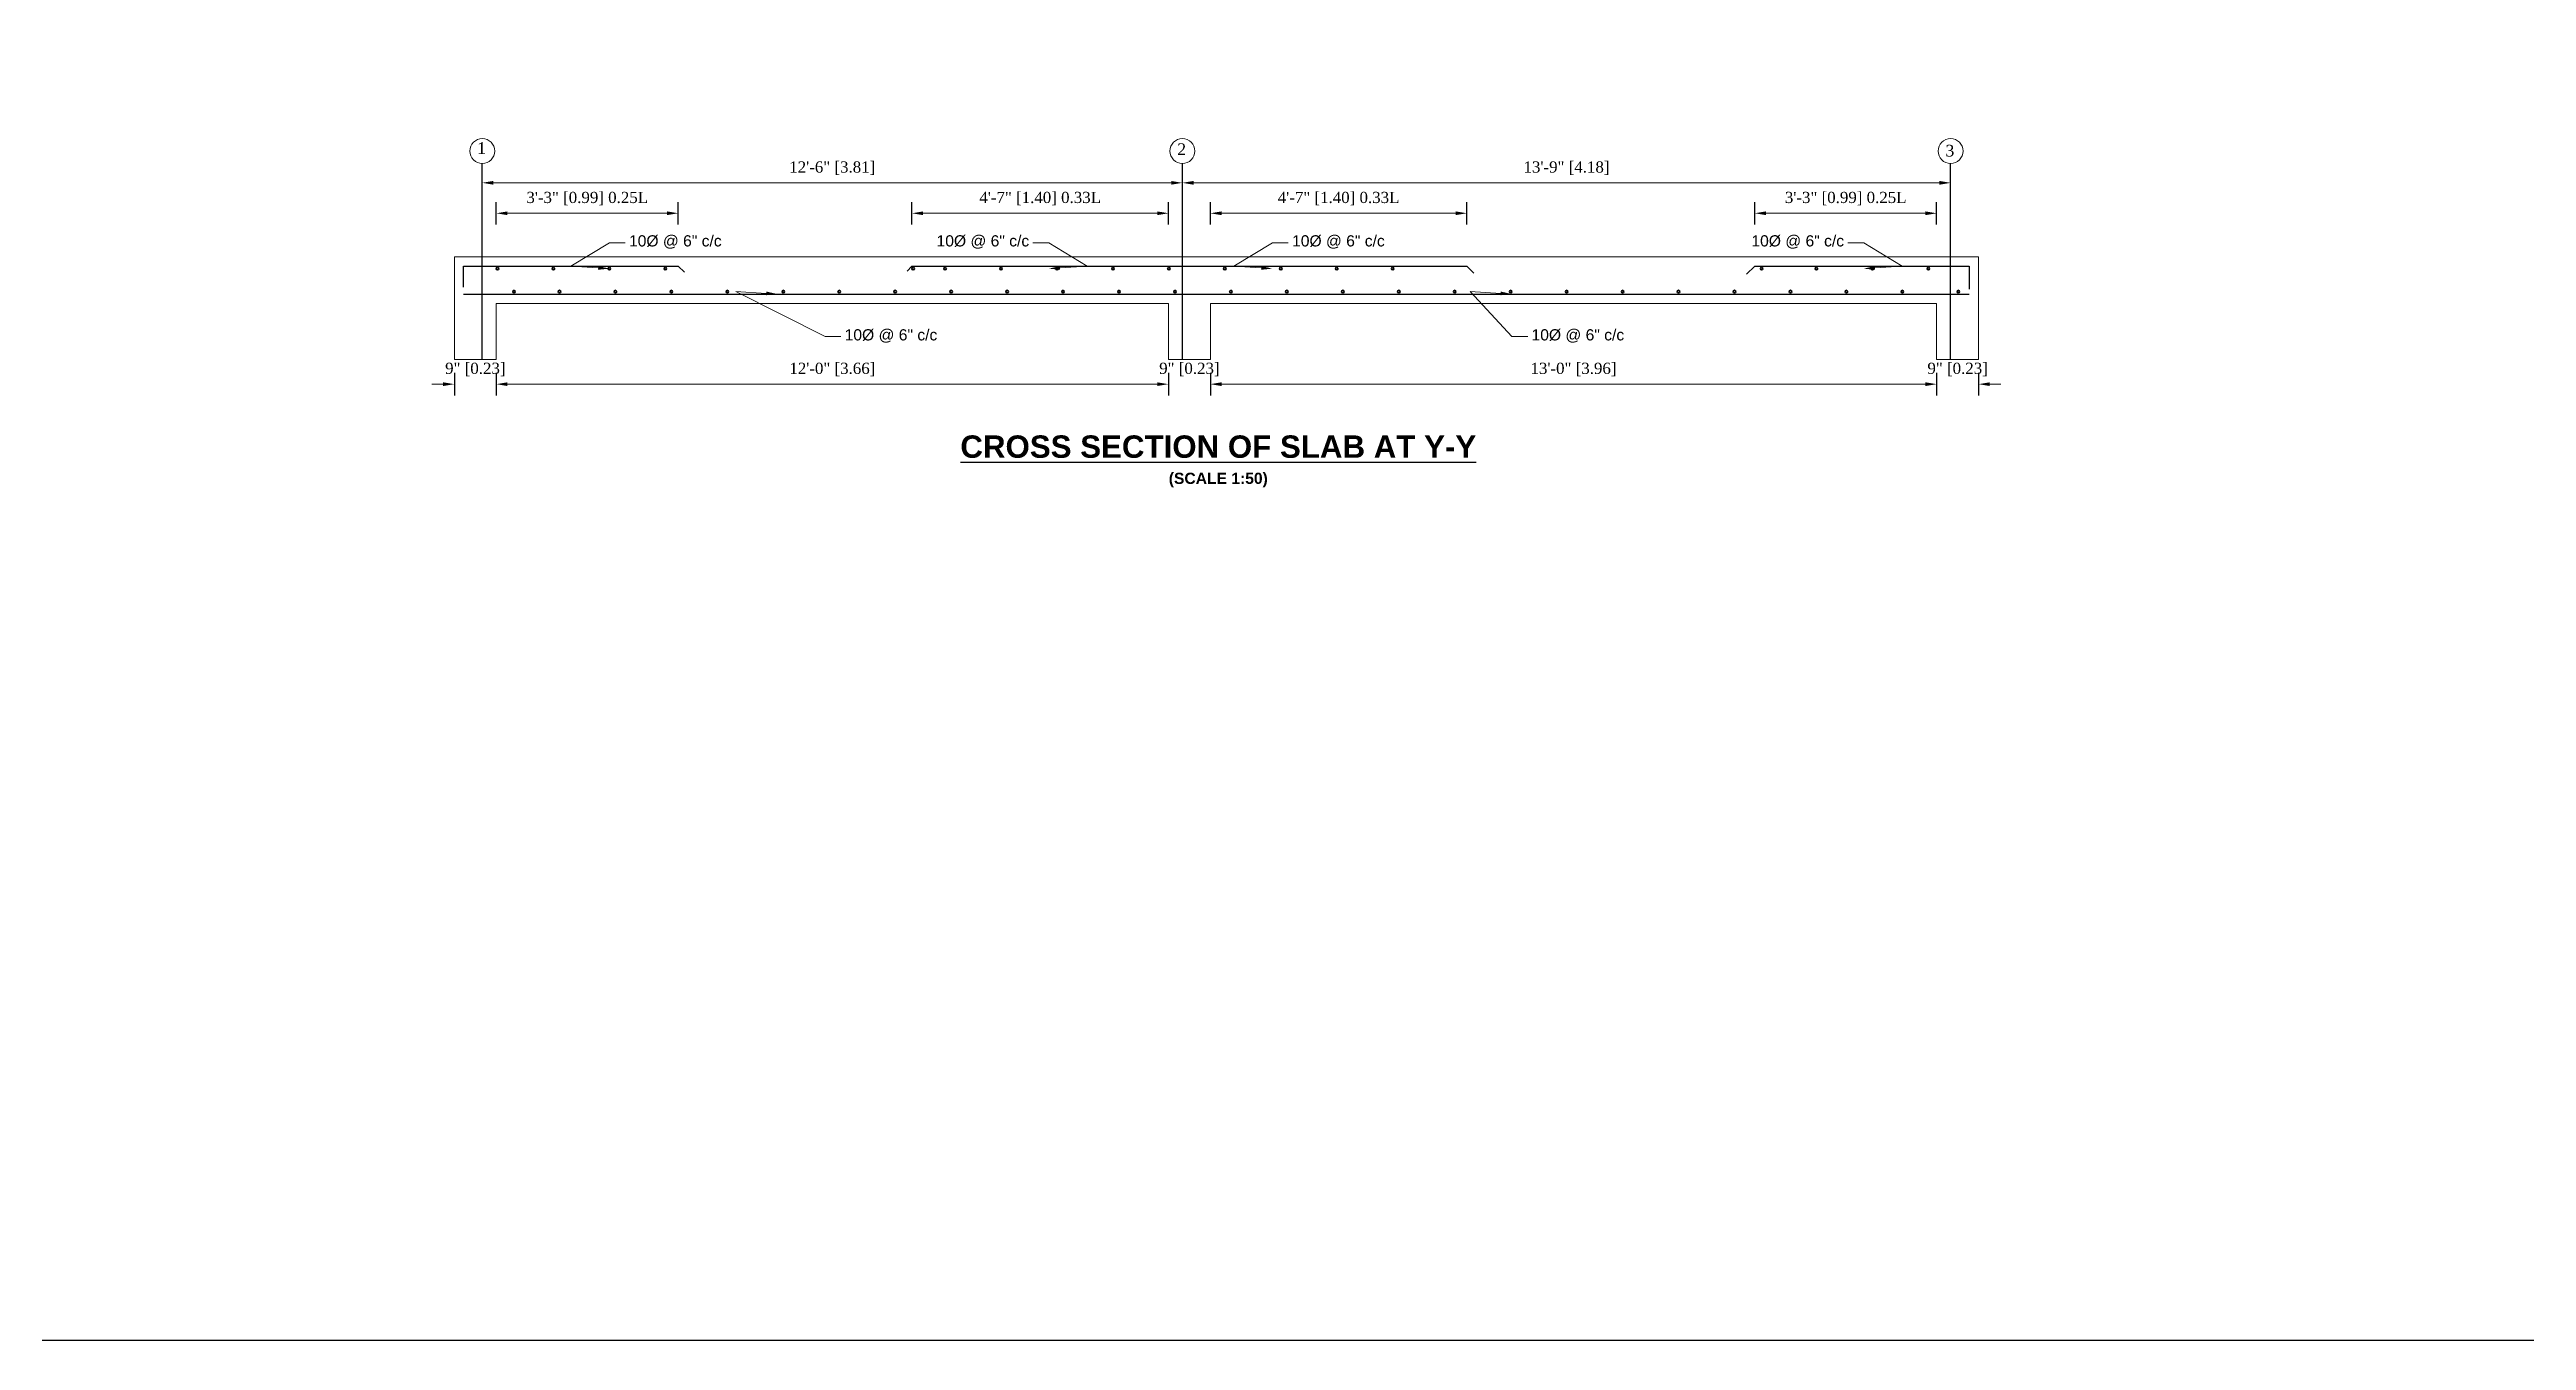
# Model space of a CAD drawing. Header units: feet. Extents: x 4160 to 31260, y -20219 to -1382.
# Drawn here: x 22152 to 22684, y -5559 to -5282 of the extents above; entities that cross this region are included whole.
import ezdxf
from ezdxf import colors
from ezdxf.entities.mleader import LeaderData, LeaderLine
from ezdxf.math import Vec2, Vec3

# ---------------------------------------------------------------- set-up
doc = ezdxf.new("R2010")
doc.units = ezdxf.units.FT
doc.header["$LTSCALE"] = 50
doc.header["$MEASUREMENT"] = 0
doc.header["$PDMODE"] = 34
doc.linetypes.add('CENTER', pattern=[2, 1.25, -0.25, 0.25, -0.25])
doc.layers.add('CL', color=253, linetype='CENTER')
doc.layers.add('IES_WR_TEMPLATE-TITLE TEXT', color=7, linetype='Continuous')
for name, color, linetype, lineweight in [('DIM', 7, 'Continuous', 9), ('DIMENISON', 152, 'Continuous', 9), ('IES_WR_Rebar Concrete Line', 2, 'Continuous', 15), ('IES_WR_Rebar-Main', 1, 'Continuous', 30), ('Reinforcement', 1, 'Continuous', 40), ('Text1', 3, 'Continuous', 25)]:
    doc.layers.add(name, color=color, linetype=linetype, lineweight=lineweight)
doc.styles.add('arial', font='times.ttf')
doc.styles.add('Arial Annotation', font='arial.ttf', dxfattribs={"height": 0.06})
doc.dimstyles.new('SECS', dxfattribs={"dimtxt": 0.06, "dimasz": 0.06, "dimexe": 0.06, "dimexo": 0, "dimgap": 0.04, "dimtad": 1, "dimdec": 0, "dimzin": 3, "dimdsep": 46, "dimlunit": 4, "dimtxsty": 'arial', "dimcen": 1.25, "dimclrd": 256, "dimclrt": 3, "dimadec": 0, "dimazin": 0, "dimtfac": 1, "dimtdec": 0, "dimtix": 1, "dimtofl": 0, "dimtmove": 2, "dimatfit": 1, "dimfxl": 0.06, "dimfxlon": 1, "dimtolj": 1, "dimtzin": 0, "dimlwd": -1, "dimarcsym": 0})

# ---------------------------------------------------------------- blocks, each defined once
blk = doc.blocks.new('*D479')
at = {"layer": 'Defpoints', "color": 0, "ltscale": 0.1, "transparency": 16777216}
for p in [(22239.31, -5348.75), (22248.31, -5348.75), (22248.31, -5354.07)]:
    blk.add_point(p, dxfattribs=at)
at = {"layer": 'DIM', "ltscale": 0.1, "transparency": 16777216}
for p, q in [((22236.91, -5354.07), (22234.51, -5354.07)), ((22250.71, -5354.07), (22253.11, -5354.07))]:
    blk.add_line(p, q, dxfattribs=at)
at = {"layer": 'DIM', "color": 0, "lineweight": -2, "ltscale": 0.1, "transparency": 16777216}
for p, q in [((22239.31, -5351.67), (22239.31, -5356.47)), ((22248.31, -5351.67), (22248.31, -5356.47))]:
    blk.add_line(p, q, dxfattribs=at)
at = {"layer": 'DIM', "ltscale": 0.1, "transparency": 16777216}
for points in [[(22236.91, -5353.67), (22236.91, -5354.47), (22239.31, -5354.07)], [(22250.71, -5353.67), (22250.71, -5354.47), (22248.31, -5354.07)]]:
    blk.add_solid(points, dxfattribs=at)
at = {"layer": 'DIM', "color": 3, "ltscale": 0.1, "transparency": 16777216, "insert": (22243.81, -5350.92), "char_height": 2.4, "attachment_point": 5, "style": 'arial'}
blk.add_mtext('\\A1;9" [0.23]', dxfattribs=at)
blk = doc.blocks.new('*D480')
at = {"layer": 'Defpoints', "color": 0, "ltscale": 0.1, "transparency": 16777216}
for p in [(22248.31, -5348.75), (22392.45, -5348.75), (22392.45, -5354.07)]:
    blk.add_point(p, dxfattribs=at)
at = {"layer": 'DIM', "color": 0, "lineweight": -2, "ltscale": 0.1, "transparency": 16777216}
for p, q in [((22248.31, -5351.67), (22248.31, -5356.47)), ((22392.45, -5351.67), (22392.45, -5356.47))]:
    blk.add_line(p, q, dxfattribs=at)
at = {"layer": 'DIM', "ltscale": 0.1, "transparency": 16777216}
blk.add_line((22250.71, -5354.07), (22390.05, -5354.07), dxfattribs=at)
for points in [[(22250.71, -5353.67), (22250.71, -5354.47), (22248.31, -5354.07)], [(22390.05, -5353.67), (22390.05, -5354.47), (22392.45, -5354.07)]]:
    blk.add_solid(points, dxfattribs=at)
at = {"layer": 'DIM', "color": 3, "ltscale": 0.1, "transparency": 16777216, "insert": (22320.38, -5350.92), "char_height": 2.4, "attachment_point": 5, "style": 'arial'}
blk.add_mtext('\\A1;12\'-0" [3.66]', dxfattribs=at)
blk = doc.blocks.new('*D481')
at = {"layer": 'Defpoints', "color": 0, "ltscale": 0.1, "transparency": 16777216}
for p in [(22392.45, -5348.75), (22401.45, -5348.75), (22401.45, -5354.07)]:
    blk.add_point(p, dxfattribs=at)
at = {"layer": 'DIM', "ltscale": 0.1, "transparency": 16777216}
for p, q in [((22390.05, -5354.07), (22387.65, -5354.07)), ((22403.85, -5354.07), (22406.25, -5354.07))]:
    blk.add_line(p, q, dxfattribs=at)
at = {"layer": 'DIM', "color": 0, "lineweight": -2, "ltscale": 0.1, "transparency": 16777216}
for p, q in [((22392.45, -5351.67), (22392.45, -5356.47)), ((22401.45, -5351.67), (22401.45, -5356.47))]:
    blk.add_line(p, q, dxfattribs=at)
at = {"layer": 'DIM', "ltscale": 0.1, "transparency": 16777216}
for points in [[(22390.05, -5353.67), (22390.05, -5354.47), (22392.45, -5354.07)], [(22403.85, -5353.67), (22403.85, -5354.47), (22401.45, -5354.07)]]:
    blk.add_solid(points, dxfattribs=at)
at = {"layer": 'DIM', "color": 3, "ltscale": 0.1, "transparency": 16777216, "insert": (22396.95, -5350.92), "char_height": 2.4, "attachment_point": 5, "style": 'arial'}
blk.add_mtext('\\A1;9" [0.23]', dxfattribs=at)
blk = doc.blocks.new('*D482')
at = {"layer": 'Defpoints', "color": 0, "ltscale": 0.1, "transparency": 16777216}
for p in [(22401.45, -5348.75), (22557.21, -5348.75), (22557.21, -5354.07)]:
    blk.add_point(p, dxfattribs=at)
at = {"layer": 'DIM', "color": 0, "lineweight": -2, "ltscale": 0.1, "transparency": 16777216}
for p, q in [((22401.45, -5351.67), (22401.45, -5356.47)), ((22557.21, -5351.67), (22557.21, -5356.47))]:
    blk.add_line(p, q, dxfattribs=at)
at = {"layer": 'DIM', "ltscale": 0.1, "transparency": 16777216}
blk.add_line((22403.85, -5354.07), (22554.81, -5354.07), dxfattribs=at)
for points in [[(22403.85, -5353.67), (22403.85, -5354.47), (22401.45, -5354.07)], [(22554.81, -5353.67), (22554.81, -5354.47), (22557.21, -5354.07)]]:
    blk.add_solid(points, dxfattribs=at)
at = {"layer": 'DIM', "color": 3, "ltscale": 0.1, "transparency": 16777216, "insert": (22479.33, -5350.92), "char_height": 2.4, "attachment_point": 5, "style": 'arial'}
blk.add_mtext('\\A1;13\'-0" [3.96]', dxfattribs=at)
blk = doc.blocks.new('*D483')
at = {"layer": 'Defpoints', "color": 0, "ltscale": 0.1, "transparency": 16777216}
for p in [(22557.21, -5348.75), (22566.21, -5348.75), (22566.21, -5354.07)]:
    blk.add_point(p, dxfattribs=at)
at = {"layer": 'DIM', "ltscale": 0.1, "transparency": 16777216}
for p, q in [((22554.81, -5354.07), (22552.41, -5354.07)), ((22568.61, -5354.07), (22571.01, -5354.07))]:
    blk.add_line(p, q, dxfattribs=at)
at = {"layer": 'DIM', "color": 0, "lineweight": -2, "ltscale": 0.1, "transparency": 16777216}
for p, q in [((22557.21, -5351.67), (22557.21, -5356.47)), ((22566.21, -5351.67), (22566.21, -5356.47))]:
    blk.add_line(p, q, dxfattribs=at)
at = {"layer": 'DIM', "ltscale": 0.1, "transparency": 16777216}
for points in [[(22554.81, -5353.67), (22554.81, -5354.47), (22557.21, -5354.07)], [(22568.61, -5353.67), (22568.61, -5354.47), (22566.21, -5354.07)]]:
    blk.add_solid(points, dxfattribs=at)
at = {"layer": 'DIM', "color": 3, "ltscale": 0.1, "transparency": 16777216, "insert": (22561.71, -5350.92), "char_height": 2.4, "attachment_point": 5, "style": 'arial'}
blk.add_mtext('\\A1;9" [0.23]', dxfattribs=at)
blk = doc.blocks.new('*D477')
at = {"layer": 'Defpoints', "color": 0, "ltscale": 0.1, "transparency": 16777216}
for p in [(22395.45, -5310.88), (22245.27, -5326.75), (22395.45, -5326.75)]:
    blk.add_point(p, dxfattribs=at)
at = {"layer": 'DIM', "color": 0, "lineweight": -2, "ltscale": 0.1, "transparency": 16777216}
for p, q in [((22245.27, -5313.28), (22245.27, -5308.48)), ((22395.45, -5313.28), (22395.45, -5308.48))]:
    blk.add_line(p, q, dxfattribs=at)
at = {"layer": 'DIM', "ltscale": 0.1, "transparency": 16777216}
blk.add_line((22247.67, -5310.88), (22393.05, -5310.88), dxfattribs=at)
for points in [[(22247.67, -5310.48), (22247.67, -5311.28), (22245.27, -5310.88)], [(22393.05, -5310.48), (22393.05, -5311.28), (22395.45, -5310.88)]]:
    blk.add_solid(points, dxfattribs=at)
at = {"layer": 'DIM', "color": 3, "ltscale": 0.1, "transparency": 16777216, "insert": (22320.36, -5307.73), "char_height": 2.4, "attachment_point": 5, "style": 'arial'}
blk.add_mtext('\\A1;12\'-6" [3.81]', dxfattribs=at)
blk = doc.blocks.new('*D478')
at = {"layer": 'Defpoints', "color": 0, "ltscale": 0.1, "transparency": 16777216}
for p in [(22560.21, -5310.88), (22395.45, -5326.75), (22560.21, -5326.75)]:
    blk.add_point(p, dxfattribs=at)
at = {"layer": 'DIM', "color": 0, "lineweight": -2, "ltscale": 0.1, "transparency": 16777216}
for p, q in [((22395.45, -5313.28), (22395.45, -5308.48)), ((22560.21, -5313.28), (22560.21, -5308.48))]:
    blk.add_line(p, q, dxfattribs=at)
at = {"layer": 'DIM', "ltscale": 0.1, "transparency": 16777216}
blk.add_line((22397.85, -5310.88), (22557.81, -5310.88), dxfattribs=at)
for points in [[(22397.85, -5310.48), (22397.85, -5311.28), (22395.45, -5310.88)], [(22557.81, -5310.48), (22557.81, -5311.28), (22560.21, -5310.88)]]:
    blk.add_solid(points, dxfattribs=at)
at = {"layer": 'DIM', "color": 3, "ltscale": 0.1, "transparency": 16777216, "insert": (22477.83, -5307.73), "char_height": 2.4, "attachment_point": 5, "style": 'arial'}
blk.add_mtext('\\A1;13\'-9" [4.18]', dxfattribs=at)
blk = doc.blocks.new('REBAR CUT')
at = {"layer": 'Reinforcement'}
blk.add_circle((0, 0), 0.024, dxfattribs=at)
blk = doc.blocks.new('*D484')
at = {"layer": 'Defpoints', "color": 0, "ltscale": 0.1, "transparency": 16777216}
for p in [(22287.31, -5317.41), (22248.31, -5326.75), (22287.31, -5328.75)]:
    blk.add_point(p, dxfattribs=at)
at = {"layer": 'DIM', "color": 0, "lineweight": -2, "ltscale": 0.1, "transparency": 16777216}
for p, q in [((22248.31, -5319.81), (22248.31, -5315.01)), ((22287.31, -5319.81), (22287.31, -5315.01))]:
    blk.add_line(p, q, dxfattribs=at)
at = {"layer": 'DIM', "ltscale": 0.1, "transparency": 16777216}
blk.add_line((22250.71, -5317.41), (22284.91, -5317.41), dxfattribs=at)
for points in [[(22250.71, -5317.01), (22250.71, -5317.81), (22248.31, -5317.41)], [(22284.91, -5317.01), (22284.91, -5317.81), (22287.31, -5317.41)]]:
    blk.add_solid(points, dxfattribs=at)
at = {"layer": 'DIM', "color": 3, "ltscale": 0.1, "transparency": 16777216, "insert": (22267.81, -5314.26), "char_height": 2.4, "attachment_point": 5, "style": 'arial'}
blk.add_mtext('\\A1;3\'-3" [0.99] 0.25L', dxfattribs=at)
blk = doc.blocks.new('*D485')
at = {"layer": 'Defpoints', "color": 0, "ltscale": 0.1, "transparency": 16777216}
for p in [(22337.45, -5317.41), (22337.45, -5328.75), (22392.45, -5336.75)]:
    blk.add_point(p, dxfattribs=at)
at = {"layer": 'DIM', "color": 0, "lineweight": -2, "ltscale": 0.1, "transparency": 16777216}
for p, q in [((22337.45, -5319.81), (22337.45, -5315.01)), ((22392.45, -5319.81), (22392.45, -5315.01))]:
    blk.add_line(p, q, dxfattribs=at)
at = {"layer": 'DIM', "ltscale": 0.1, "transparency": 16777216}
blk.add_line((22390.05, -5317.41), (22339.85, -5317.41), dxfattribs=at)
for points in [[(22339.85, -5317.01), (22339.85, -5317.81), (22337.45, -5317.41)], [(22390.05, -5317.01), (22390.05, -5317.81), (22392.45, -5317.41)]]:
    blk.add_solid(points, dxfattribs=at)
at = {"layer": 'DIM', "color": 3, "ltscale": 0.1, "transparency": 16777216, "insert": (22364.95, -5314.26), "char_height": 2.4, "attachment_point": 5, "style": 'arial'}
blk.add_mtext('\\A1;4\'-7" [1.40] 0.33L', dxfattribs=at)
blk = doc.blocks.new('*D486')
at = {"layer": 'Defpoints', "color": 0, "ltscale": 0.1, "transparency": 16777216}
for p in [(22456.45, -5317.41), (22456.45, -5328.75), (22401.45, -5336.75)]:
    blk.add_point(p, dxfattribs=at)
at = {"layer": 'DIM', "color": 0, "lineweight": -2, "ltscale": 0.1, "transparency": 16777216}
for p, q in [((22401.45, -5319.81), (22401.45, -5315.01)), ((22456.45, -5319.81), (22456.45, -5315.01))]:
    blk.add_line(p, q, dxfattribs=at)
at = {"layer": 'DIM', "ltscale": 0.1, "transparency": 16777216}
blk.add_line((22403.85, -5317.41), (22454.05, -5317.41), dxfattribs=at)
for points in [[(22403.85, -5317.01), (22403.85, -5317.81), (22401.45, -5317.41)], [(22454.05, -5317.01), (22454.05, -5317.81), (22456.45, -5317.41)]]:
    blk.add_solid(points, dxfattribs=at)
at = {"layer": 'DIM', "color": 3, "ltscale": 0.1, "transparency": 16777216, "insert": (22428.95, -5314.26), "char_height": 2.4, "attachment_point": 5, "style": 'arial'}
blk.add_mtext('\\A1;4\'-7" [1.40] 0.33L', dxfattribs=at)
blk = doc.blocks.new('*D487')
at = {"layer": 'Defpoints', "color": 0, "ltscale": 0.1, "transparency": 16777216}
for p in [(22518.21, -5317.41), (22557.21, -5326.75), (22518.21, -5328.75)]:
    blk.add_point(p, dxfattribs=at)
at = {"layer": 'DIM', "color": 0, "lineweight": -2, "ltscale": 0.1, "transparency": 16777216}
for p, q in [((22518.21, -5319.81), (22518.21, -5315.01)), ((22557.21, -5319.81), (22557.21, -5315.01))]:
    blk.add_line(p, q, dxfattribs=at)
at = {"layer": 'DIM', "ltscale": 0.1, "transparency": 16777216}
blk.add_line((22554.81, -5317.41), (22520.61, -5317.41), dxfattribs=at)
for points in [[(22520.61, -5317.01), (22520.61, -5317.81), (22518.21, -5317.41)], [(22554.81, -5317.01), (22554.81, -5317.81), (22557.21, -5317.41)]]:
    blk.add_solid(points, dxfattribs=at)
at = {"layer": 'DIM', "color": 3, "ltscale": 0.1, "transparency": 16777216, "insert": (22537.71, -5314.26), "char_height": 2.4, "attachment_point": 5, "style": 'arial'}
blk.add_mtext('\\A1;3\'-3" [0.99] 0.25L', dxfattribs=at)

msp = doc.modelspace()

# ---------------------------------------------------------------- linework, layer by layer
msp.add_lwpolyline([(21588.11, -4450.23), (24204.46, -4450.23), (24204.46, -5559.22), (21588.11, -5559.22)], close=True)
at = {"layer": 'CL'}
for p, q in [((22245.27, -5348.75), (22245.27, -5306.73)), ((22395.45, -5348.75), (22395.45, -5306.73)), ((22560.21, -5348.75), (22560.21, -5306.73))]:
    msp.add_line(p, q, dxfattribs=at)
at = {"layer": 'DIMENISON'}
for centre in [(22245.31, -5304.06), (22395.45, -5304.06), (22560.21, -5304.06)]:
    msp.add_circle(centre, 2.67, dxfattribs=at)
at = {"layer": 'IES_WR_Rebar Concrete Line'}
for p, q in [((22239.31, -5326.75), (22239.31, -5348.75)), ((22566.21, -5326.75), (22566.21, -5348.75)), ((22248.31, -5336.75), (22248.31, -5348.75)), ((22392.45, -5336.75), (22392.45, -5348.75)), ((22401.45, -5336.75), (22401.45, -5348.75)), ((22557.21, -5336.75), (22557.21, -5348.75))]:
    msp.add_line(p, q, dxfattribs=at)
for points in [[(22239.31, -5326.75), (22566.21, -5326.75)], [(22248.31, -5336.75), (22392.45, -5336.75)], [(22401.45, -5336.75), (22557.21, -5336.75)], [(22239.31, -5348.75), (22248.31, -5348.75)], [(22392.45, -5348.75), (22401.45, -5348.75)], [(22557.21, -5348.75), (22566.21, -5348.75)]]:
    msp.add_lwpolyline(points, dxfattribs=at)
at = {"layer": 'IES_WR_Rebar-Main'}
for points in [[(22241.31, -5333.27), (22241.31, -5328.75), (22287.31, -5328.75)], [(22287.31, -5328.75), (22288.64, -5330.08)], [(22337.45, -5328.75), (22336.39, -5329.81)], [(22337.45, -5328.75), (22456.45, -5328.75)], [(22456.45, -5328.75), (22457.94, -5330.23)], [(22518.21, -5328.75), (22516.46, -5330.5)], [(22518.21, -5328.75), (22564.21, -5328.75), (22564.21, -5333.66)], [(22241.31, -5334.75), (22564.21, -5334.75)]]:
    msp.add_lwpolyline(points, dxfattribs=at)

# ---------------------------------------------------------------- block references
at = {"xscale": 11.25, "yscale": 11.25, "zscale": 11.25}
for p in [(22248.56, -5329.29), (22260.56, -5329.29), (22272.56, -5329.29), (22284.56, -5329.29), (22337.72, -5329.29), (22344.56, -5329.29), (22356.56, -5329.29), (22368.56, -5329.29), (22380.56, -5329.29), (22392.56, -5329.29), (22404.56, -5329.29), (22416.56, -5329.29), (22428.56, -5329.29), (22440.56, -5329.29), (22519.67, -5329.29), (22531.43, -5329.29), (22543.43, -5329.29), (22555.43, -5329.29), (22252.11, -5334.21), (22261.86, -5334.21), (22273.86, -5334.21), (22285.86, -5334.21), (22297.86, -5334.21), (22309.86, -5334.21), (22321.86, -5334.21), (22333.86, -5334.21), (22345.86, -5334.21), (22357.86, -5334.21), (22369.86, -5334.21), (22381.86, -5334.21), (22393.86, -5334.21), (22405.86, -5334.21), (22417.86, -5334.21), (22429.86, -5334.21), (22441.86, -5334.21), (22453.86, -5334.21), (22465.86, -5334.21), (22477.86, -5334.21), (22489.86, -5334.21), (22501.86, -5334.21), (22513.86, -5334.21), (22525.86, -5334.21), (22537.86, -5334.21), (22549.86, -5334.21), (22561.86, -5334.21)]:
    msp.add_blockref('REBAR CUT', p, dxfattribs=at)

# ---------------------------------------------------------------- texts
at = {"layer": 'IES_WR_TEMPLATE-TITLE TEXT', "insert": (22327.63, -5365.07), "char_height": 4.8, "width": 151.0404, "attachment_point": 1, "style": 'Arial Annotation'}
msp.add_mtext('\\pxqc;{\\fArial|b1|i0|c0|p34;\\LCROSS SECTION OF SLAB AT Y-Y\\P\\H0.5x;\\l(SCALE 1:50)}', dxfattribs=at)
at = {"layer": 'Text1', "lineweight": 30, "char_height": 2.5, "width": 4.3991, "attachment_point": 2, "style": 'arial'}
for s, insert in [('1', (22245.15, -5302.17)), ('2', (22395.3, -5302.41)), ('3', (22560.06, -5302.73))]:
    msp.add_mtext(s, dxfattribs=dict(at, insert=insert))

# ---------------------------------------------------------------- dimensions: what is measured, and where the dimension line sits
at = {"layer": 'DIM', "ltscale": 0.1}
for base, p1, p2, picture, middle in [((22395.45, -5310.88), (22245.27, -5326.75), (22395.45, -5326.75), '*D477', (22320.36, -5307.73)), ((22560.21, -5310.88), (22395.45, -5326.75), (22560.21, -5326.75), '*D478', (22477.83, -5307.73)), ((22248.31, -5354.07), (22239.31, -5348.75), (22248.31, -5348.75), '*D479', (22243.81, -5350.92)), ((22392.45, -5354.07), (22248.31, -5348.75), (22392.45, -5348.75), '*D480', (22320.38, -5350.92)), ((22401.45, -5354.07), (22392.45, -5348.75), (22401.45, -5348.75), '*D481', (22396.95, -5350.92)), ((22557.21, -5354.07), (22401.45, -5348.75), (22557.21, -5348.75), '*D482', (22479.33, -5350.92)), ((22566.21, -5354.07), (22557.21, -5348.75), (22566.21, -5348.75), '*D483', (22561.71, -5350.92))]:
    dim = msp.add_linear_dim(base=base, p1=p1, p2=p2, dimstyle='SECS', override={"dimscale": 0, "dimtix": 1, "dimtofl": 0, "dimtmove": 2, "dimatfit": 1}, dxfattribs=at)
    dim.commit()
    dim.dimension.update_dxf_attribs({"geometry": picture, "text_midpoint": middle})
for base, p1, p2, text, picture, middle in [((22287.31, -5317.41), (22248.31, -5326.75), (22287.31, -5328.75), '<> 0.25L', '*D484', (22267.81, -5314.26)), ((22337.45, -5317.41), (22392.45, -5336.75), (22337.45, -5328.75), '<> 0.33L', '*D485', (22364.95, -5314.26))]:
    dim = msp.add_linear_dim(base=base, p1=p1, p2=p2, text=text, dimstyle='SECS', override={"dimscale": 0, "dimtix": 1, "dimtofl": 0, "dimtmove": 2, "dimatfit": 1}, dxfattribs=at)
    dim.commit()
    dim.dimension.update_dxf_attribs({"geometry": picture, "text_midpoint": middle})
for base, p1, p2, text, picture, middle in [((22456.45, -5317.41), (22401.45, -5336.75), (22456.45, -5328.75), '<> 0.33L', '*D486', (22428.95, -5314.26)), ((22518.21, -5317.41), (22557.21, -5326.75), (22518.21, -5328.75), '<> 0.25L', '*D487', (22537.71, -5314.26))]:
    dim = msp.add_linear_dim(base=base, p1=p1, p2=p2, angle=180, text=text, dimstyle='SECS', override={"dimscale": 0, "dimtix": 1, "dimtofl": 0, "dimtmove": 2, "dimatfit": 1}, dxfattribs=at)
    dim.commit()
    dim.dimension.update_dxf_attribs({"geometry": picture, "text_midpoint": middle})

# ---------------------------------------------------------------- leaders
ml = msp.add_multileader_mtext('Standard', dxfattribs=at)
ml.set_content('10%%C @ 6" c/c', color=256, style='Arial Annotation')
ml.set_leader_properties(color=256, linetype='ByLayer', lineweight=-1)
ml.build(insert=Vec2(0, 0))
ml.multileader.update_dxf_attribs({"text_left_attachment_type": 2, "text_right_attachment_type": 2, "dogleg_length": 0.0853, "arrow_head_size": 2.4, "scale": 40})
ctx = ml.context
ctx.base_point, ctx.scale, ctx.char_height, ctx.arrow_head_size, ctx.landing_gap_size, ctx.plane_origin = Vec3(22275.97, -5323.73), 40, 2.4, 2.4, 0.8, Vec3(22272.56, -5329.29)
ctx.left_attachment, ctx.right_attachment = 2, 2
notes = []
notes.append((ctx, [(0, (1, 1, 0), (22272.56, -5323.73), (1, 0), 3.41, [(1, [(22272.56, -5329.29), (22264.31, -5328.75)], 0, [])])]))
ctx.mtext.insert, ctx.mtext.flow_direction = Vec3(22276.77, -5322.13), 5
ml = msp.add_multileader_mtext('Standard', dxfattribs=at)
ml.set_content('10%%C @ 6" c/c', color=256, style='Arial Annotation')
ml.set_leader_properties(color=256, linetype='ByLayer', lineweight=-1)
ml.build(insert=Vec2(0, 0))
ml.multileader.update_dxf_attribs({"text_left_attachment_type": 2, "text_right_attachment_type": 2, "dogleg_length": 0.0853, "arrow_head_size": 2.4, "scale": 40})
ctx = ml.context
ctx.base_point, ctx.scale, ctx.char_height, ctx.arrow_head_size, ctx.landing_gap_size, ctx.plane_origin = Vec3(22342.32, -5323.73), 40, 2.4, 2.4, 0.8, Vec3(22356.6, -5329.29)
ctx.left_attachment, ctx.right_attachment, ctx.text_align_type = 2, 2, 2
notes.append((ctx, [(0, (1, 1, 0), (22366.81, -5323.73), (-1, 0), 3.41, [(1, [(22366.81, -5329.29), (22375.06, -5328.75)], 0, [])])]))
ctx.mtext.insert, ctx.mtext.alignment, ctx.mtext.flow_direction = Vec3(22362.6, -5322.13), 3, 5
ml = msp.add_multileader_mtext('Standard', dxfattribs=at)
ml.set_content('10%%C @ 6" c/c', color=256, style='Arial Annotation')
ml.set_leader_properties(color=256, linetype='ByLayer', lineweight=-1)
ml.build(insert=Vec2(0, 0))
ml.multileader.update_dxf_attribs({"text_left_attachment_type": 2, "text_right_attachment_type": 2, "dogleg_length": 0.0853, "arrow_head_size": 2.4, "scale": 40})
ctx = ml.context
ctx.base_point, ctx.scale, ctx.char_height, ctx.arrow_head_size, ctx.landing_gap_size, ctx.plane_origin = Vec3(22418.18, -5323.73), 40, 2.4, 2.4, 0.8, Vec3(22404.56, -5329.29)
ctx.left_attachment, ctx.right_attachment = 2, 2
notes.append((ctx, [(0, (1, 1, 0), (22414.76, -5323.73), (1, 0), 3.41, [(1, [(22414.76, -5329.29), (22406.51, -5328.75)], 0, [])])]))
ctx.mtext.insert, ctx.mtext.flow_direction = Vec3(22418.98, -5322.13), 5
ml = msp.add_multileader_mtext('Standard', dxfattribs=at)
ml.set_content('10%%C @ 6" c/c', color=256, style='Arial Annotation')
ml.set_leader_properties(color=256, linetype='ByLayer', lineweight=-1)
ml.build(insert=Vec2(0, 0))
ml.multileader.update_dxf_attribs({"text_left_attachment_type": 2, "text_right_attachment_type": 2, "dogleg_length": 0.0853, "arrow_head_size": 2.4, "scale": 40})
ctx = ml.context
ctx.base_point, ctx.scale, ctx.char_height, ctx.arrow_head_size, ctx.landing_gap_size, ctx.plane_origin = Vec3(22517.09, -5323.73), 40, 2.4, 2.4, 0.8, Vec3(22488.56, -5329.29)
ctx.left_attachment, ctx.right_attachment, ctx.text_align_type = 2, 2, 2
notes.append((ctx, [(0, (1, 1, 0), (22541.58, -5323.73), (-1, 0), 3.41, [(1, [(22541.58, -5329.29), (22549.83, -5328.75)], 0, [])])]))
ctx.mtext.insert, ctx.mtext.alignment, ctx.mtext.flow_direction = Vec3(22537.36, -5322.13), 3, 5
ml = msp.add_multileader_mtext('Standard', dxfattribs=at)
ml.set_content('10%%C @ 6" c/c', color=256, style='Arial Annotation')
ml.set_leader_properties(color=256, linetype='ByLayer', lineweight=-1)
ml.build(insert=Vec2(0, 0))
ml.multileader.update_dxf_attribs({"text_left_attachment_type": 2, "text_right_attachment_type": 2, "dogleg_length": 0.0853, "arrow_head_size": 2.4, "scale": 40})
ctx = ml.context
ctx.base_point, ctx.scale, ctx.char_height, ctx.arrow_head_size, ctx.landing_gap_size, ctx.plane_origin = Vec3(22322.22, -5343.88), 40, 2.4, 2.4, 0.8, Vec3(22308.61, -5338.32)
ctx.left_attachment, ctx.right_attachment = 2, 2
notes.append((ctx, [(0, (1, 1, 0), (22318.81, -5343.88), (1, 0), 3.41, [(1, [(22308.61, -5334.75), (22299.65, -5334.21)], 0, [])])]))
ctx.mtext.insert, ctx.mtext.flow_direction = Vec3(22323.02, -5342.29), 5
ml = msp.add_multileader_mtext('Standard', dxfattribs=at)
ml.set_content('10%%C @ 6" c/c', color=256, style='Arial Annotation')
ml.set_leader_properties(color=256, linetype='ByLayer', lineweight=-1)
ml.build(insert=Vec2(0, 0))
ml.multileader.update_dxf_attribs({"text_left_attachment_type": 2, "text_right_attachment_type": 2, "dogleg_length": 0.0853, "arrow_head_size": 2.4, "scale": 40})
ctx = ml.context
ctx.base_point, ctx.scale, ctx.char_height, ctx.arrow_head_size, ctx.landing_gap_size, ctx.plane_origin = Vec3(22469.53, -5343.88), 40, 2.4, 2.4, 0.8, Vec3(22455.91, -5338.32)
ctx.left_attachment, ctx.right_attachment = 2, 2
notes.append((ctx, [(0, (1, 1, 0), (22466.12, -5343.88), (1, 0), 3.41, [(1, [(22466.12, -5334.75), (22457.17, -5334.21)], 0, [])])]))
ctx.mtext.insert, ctx.mtext.flow_direction = Vec3(22470.33, -5342.29), 5
for ctx, leaders in notes:
    for number, flags, end, landing, length, lines in leaders:
        leader = LeaderData()
        leader.index, (leader.has_last_leader_line, leader.has_dogleg_vector, leader.attachment_direction) = number, flags
        leader.last_leader_point, leader.dogleg_vector, leader.dogleg_length = Vec3(end), Vec3(landing), length
        for number, points, colour, breaks in lines:
            line = LeaderLine()
            line.index, line.vertices, line.color, line.breaks = number, Vec3.list(points), colors.encode_raw_color(colour), breaks
            leader.lines.append(line)
        ctx.leaders.append(leader)

doc.saveas('drawing.dxf')
